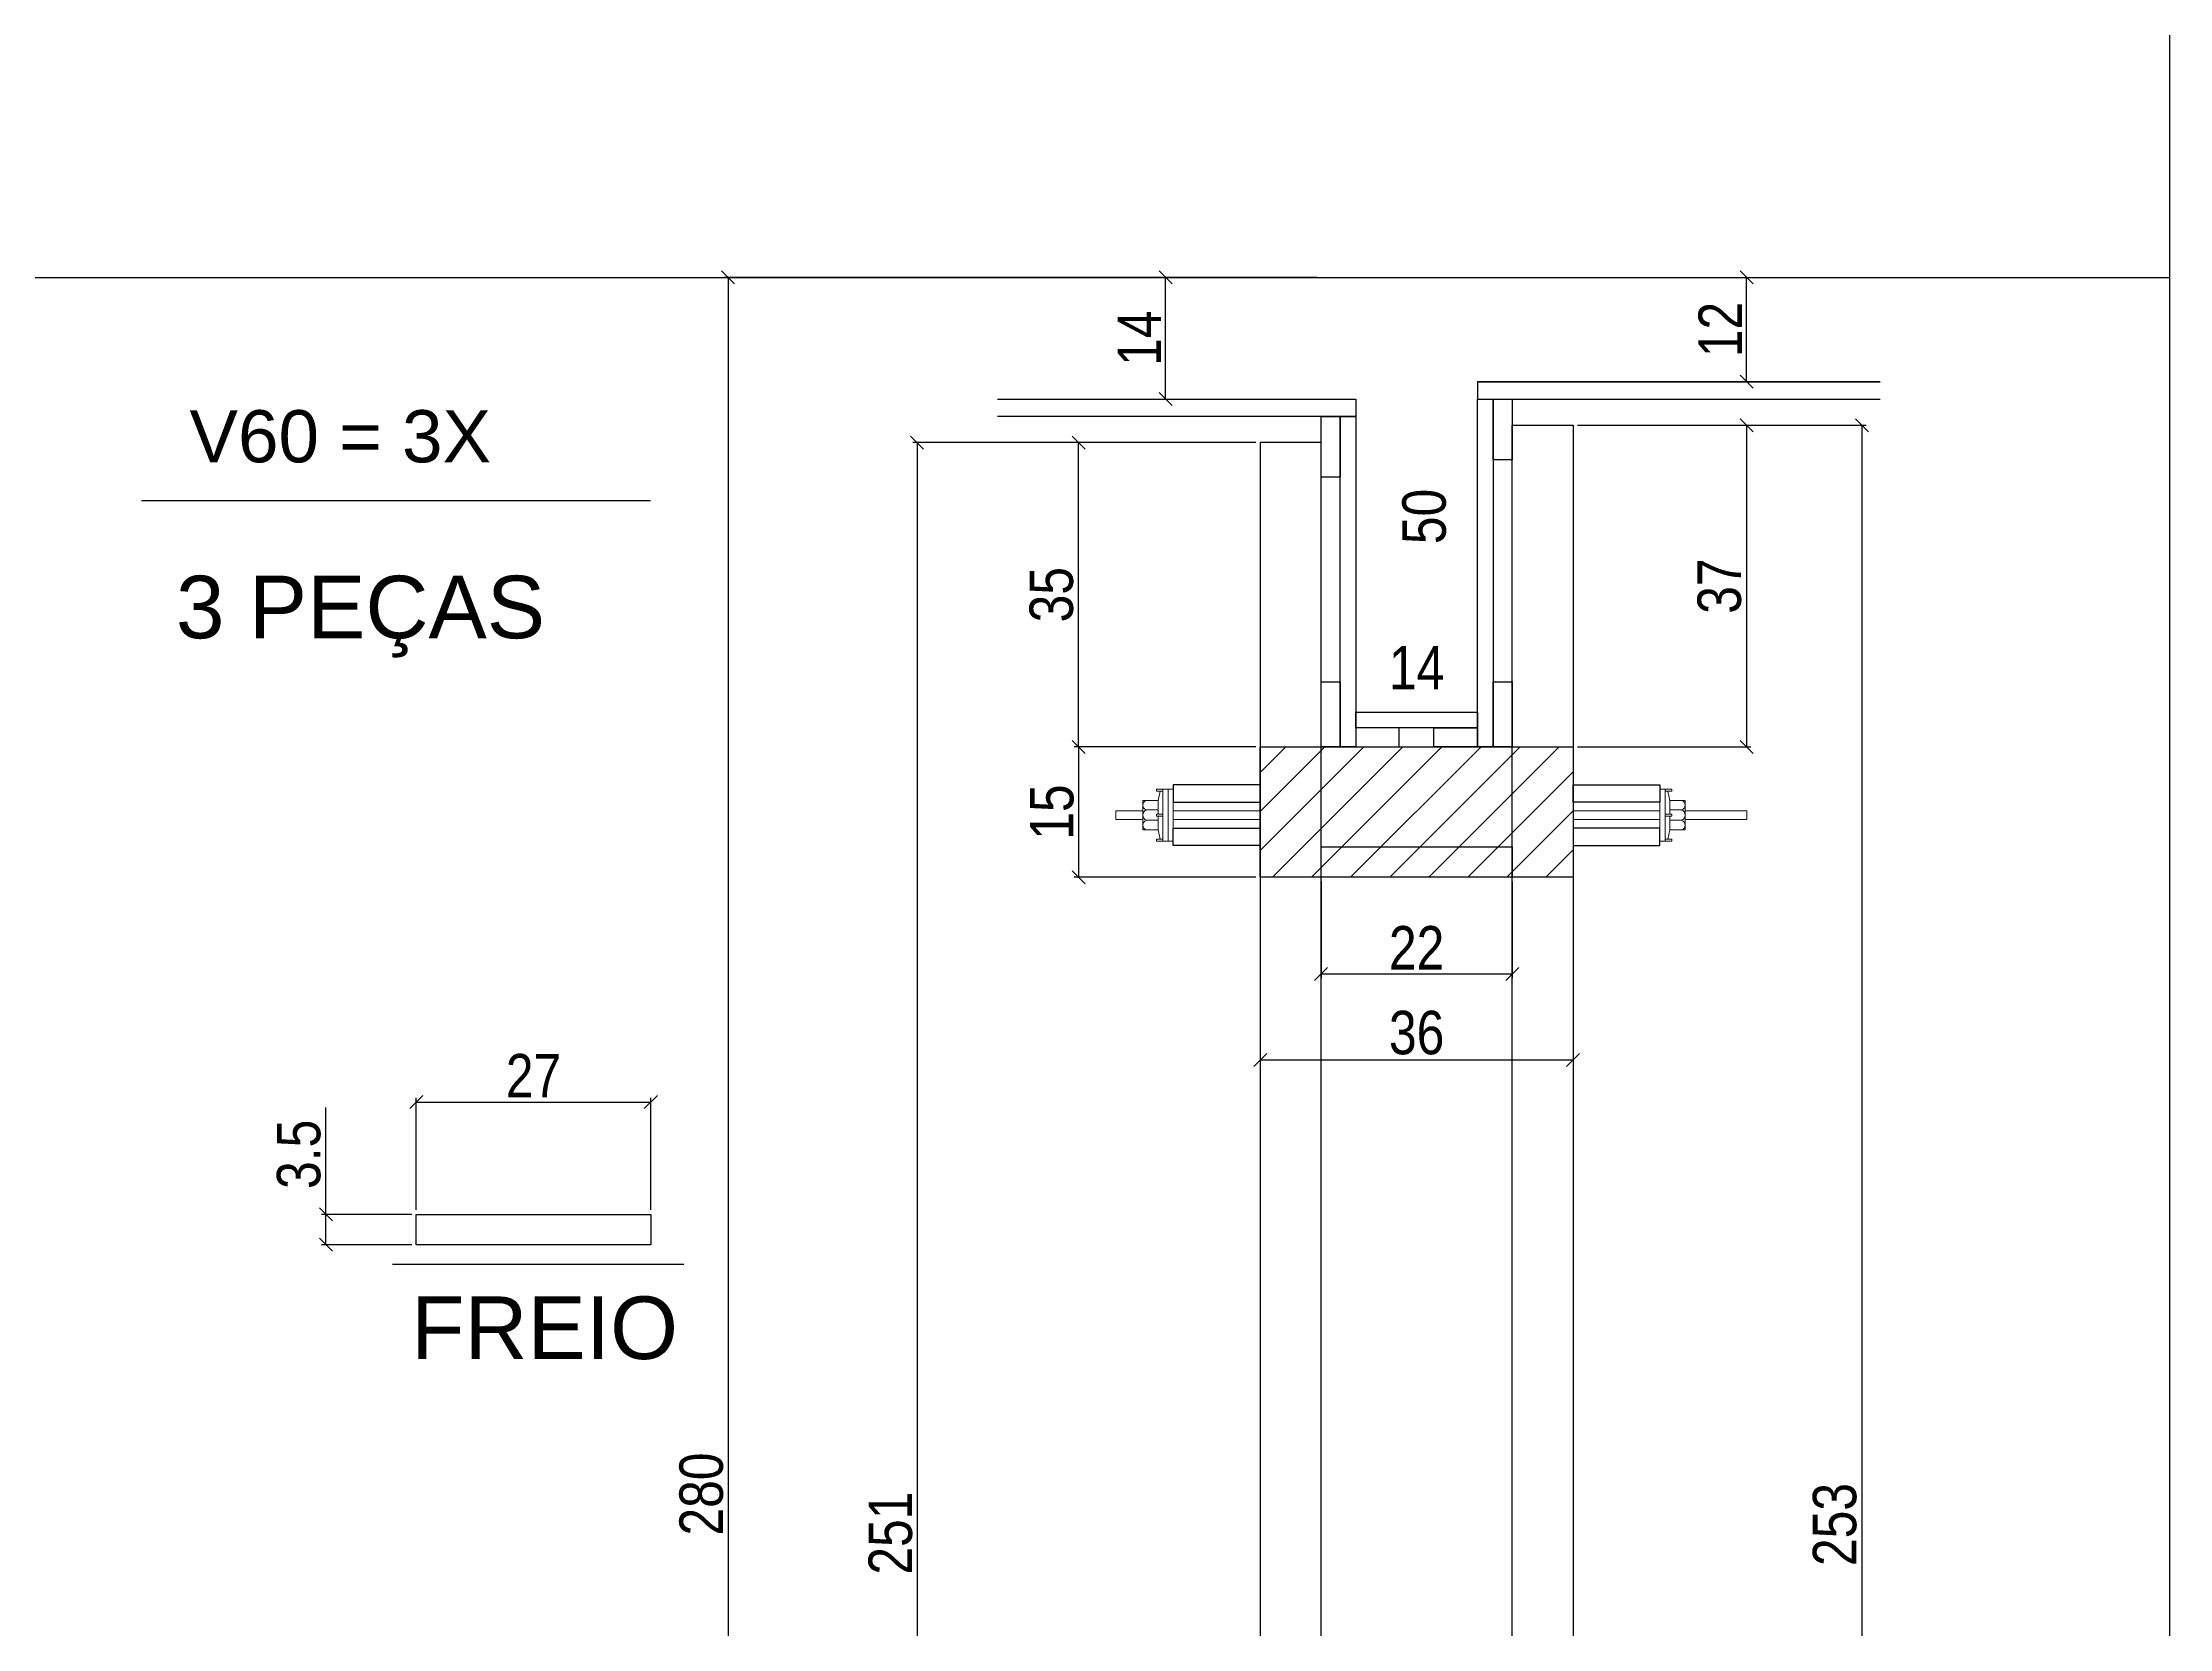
# Model space of a CAD drawing. Header units: millimetres. Extents: x 3247 to 10920, y 704 to 3817.
# Drawn here: x 3756.2 to 4245.7, y 1093.1 to 1458.1 of the extents above; entities that cross this region are included whole.
import ezdxf

# ---------------------------------------------------------------- set-up
doc = ezdxf.new("R2010")
doc.units = ezdxf.units.MM
for name, color, linetype in [('1', 1, 'Continuous'), ('COTA', 241, 'Continuous'), ('GARFOS OK', 3, 'Continuous'), ('Hachura', 253, 'Continuous'), ('Painéis', 200, 'Continuous'), ('Resinado', 41, 'Continuous'), ('SARR_3.5x7', 81, 'Continuous'), ('SARR_7x7', 40, 'Continuous'), ('TIRAS REESCORAMENTO', 252, 'Continuous'), ('VIGAS', 3, 'Continuous')]:
    doc.layers.add(name, color=color, linetype=linetype)
doc.layers.add('BARRA_ANCORAGEM', color=1, linetype='Continuous', lineweight=15)
doc.styles.add('COTA TECNICA 2X', font='techl___.ttf', dxfattribs={"height": 10})
doc.styles.add('R80-50', font='arial.ttf', dxfattribs={"height": 10})
doc.dimstyles.new('SECAO', dxfattribs={"dimscale": 0.333333, "dimtxt": 5, "dimasz": 9, "dimexe": 3, "dimexo": 3, "dimgap": 3, "dimtad": 1, "dimdec": 1, "dimlfac": 0.5, "dimzin": 12, "dimdsep": 46, "dimtxsty": 'COTA TECNICA 2X', "dimblk1": 'OBLIQUE', "dimblk2": 'OBLIQUE', "dimsah": 1, "dimcen": 0.9, "dimclrd": 4, "dimclre": 4, "dimclrt": 240, "dimadec": 1, "dimazin": 3, "dimtfac": 1, "dimtdec": 1, "dimtmove": 0, "dimatfit": 3, "dimfxl": 1, "dimtolj": 1, "dimtzin": 12, "dimarcsym": 0})

# ---------------------------------------------------------------- blocks, each defined once
blk = doc.blocks.new('_Oblique')
at = {"layer": '1', "color": 0, "lineweight": -2}
blk.add_line((-0.5, -0.5), (0.5, 0.5), dxfattribs=at)
blk = doc.blocks.new('*D501')
at = {"layer": 'COTA', "color": 4, "lineweight": -2, "transparency": 16777216}
for p, q in [((4035.48, 1366.03), (3956.52, 1366.03)), ((3957.52, 1366.03), (3957.52, 864.03)), ((4035.48, 864.03), (3956.52, 864.03))]:
    blk.add_line(p, q, dxfattribs=at)
at = {"layer": 'Defpoints', "color": 0, "transparency": 16777216}
for p in [(4036.48, 1366.03), (3957.52, 864.03), (4036.48, 864.03)]:
    blk.add_point(p, dxfattribs=at)
at = {"layer": 'COTA', "color": 4, "lineweight": -2, "transparency": 16777216, "xscale": 3, "yscale": 3, "zscale": 3}
for p, rotation in [((3957.52, 1366.03), 90), ((3957.52, 864.03), 270)]:
    blk.add_blockref('_Oblique', p, dxfattribs=dict(at, rotation=rotation))
at = {"layer": 'COTA', "color": 240, "transparency": 16777216, "insert": (3951.41, 1115.03), "char_height": 10, "attachment_point": 5, "rotation": 90, "style": 'COTA TECNICA 2X'}
blk.add_mtext('\\A1;251', dxfattribs=at)
blk = doc.blocks.new('*D507')
at = {"layer": 'COTA', "color": 4, "lineweight": -2, "transparency": 16777216}
for p, q in [((4109.48, 1370.01), (4149.41, 1370.01)), ((4148.41, 1370.01), (4148.41, 1295.98)), ((4109.48, 1295.98), (4149.41, 1295.98))]:
    blk.add_line(p, q, dxfattribs=at)
at = {"layer": 'Defpoints', "color": 0, "transparency": 16777216}
for p in [(4108.48, 1370.01), (4108.48, 1295.98), (4148.41, 1295.98)]:
    blk.add_point(p, dxfattribs=at)
at = {"layer": 'COTA', "color": 4, "lineweight": -2, "transparency": 16777216, "xscale": 3, "yscale": 3, "zscale": 3}
for p, rotation in [((4148.41, 1370.01), 90), ((4148.41, 1295.98), 270)]:
    blk.add_blockref('_Oblique', p, dxfattribs=dict(at, rotation=rotation))
at = {"layer": 'COTA', "color": 240, "transparency": 16777216, "insert": (4142.19, 1332.99), "char_height": 10, "attachment_point": 5, "rotation": 90, "style": 'COTA TECNICA 2X'}
blk.add_mtext('\\A1;37', dxfattribs=at)
blk = doc.blocks.new('*D508')
at = {"layer": 'COTA', "color": 4, "lineweight": -2, "transparency": 16777216}
for p, q in [((4049.48, 1404.03), (3913.02, 1404.03)), ((3914.02, 1404.03), (3914.02, 844.03)), ((4035.48, 844.03), (3913.02, 844.03))]:
    blk.add_line(p, q, dxfattribs=at)
at = {"layer": 'Defpoints', "color": 0, "transparency": 16777216}
for p in [(4050.48, 1404.03), (3914.02, 844.03), (4036.48, 844.03)]:
    blk.add_point(p, dxfattribs=at)
at = {"layer": 'COTA', "color": 4, "lineweight": -2, "transparency": 16777216, "xscale": 3, "yscale": 3, "zscale": 3}
for p, rotation in [((3914.02, 1404.03), 90), ((3914.02, 844.03), 270)]:
    blk.add_blockref('_Oblique', p, dxfattribs=dict(at, rotation=rotation))
at = {"layer": 'COTA', "color": 240, "transparency": 16777216, "insert": (3907.89, 1124.03), "char_height": 10, "attachment_point": 5, "rotation": 90, "style": 'COTA TECNICA 2X'}
blk.add_mtext('\\A1;280', dxfattribs=at)
blk = doc.blocks.new('*D510')
at = {"layer": 'Defpoints', "color": 0, "transparency": 16777216}
for p in [(4073.52, 1404.03), (4080.37, 1404.03), (4073.52, 1303.98)]:
    blk.add_point(p, dxfattribs=at)
at = {"layer": 'COTA', "color": 240, "transparency": 16777216, "insert": (4074.26, 1349.01), "char_height": 10, "attachment_point": 5, "rotation": 90, "style": 'COTA TECNICA 2X'}
blk.add_mtext('\\A1;50', dxfattribs=at)
blk = doc.blocks.new('*D511')
at = {"layer": 'Defpoints', "color": 0, "transparency": 16777216}
for p in [(4058.48, 1308.14), (4086.48, 1308.14), (4086.48, 1308.14)]:
    blk.add_point(p, dxfattribs=at)
at = {"layer": 'COTA', "color": 240, "transparency": 16777216, "insert": (4072.48, 1314.21), "char_height": 10, "attachment_point": 5, "style": 'COTA TECNICA 2X'}
blk.add_mtext('\\A1;14', dxfattribs=at)
blk = doc.blocks.new('*D513')
at = {"layer": 'COTA', "color": 4, "lineweight": -2, "transparency": 16777216}
for p, q in [((4136.08, 1404.03), (4149.41, 1404.03)), ((4148.41, 1380.03), (4148.41, 1404.03)), ((4136.08, 1380.03), (4149.41, 1380.03))]:
    blk.add_line(p, q, dxfattribs=at)
at = {"layer": 'Defpoints', "color": 0, "transparency": 16777216}
for p in [(4135.08, 1404.03), (4148.41, 1404.03), (4135.08, 1380.03)]:
    blk.add_point(p, dxfattribs=at)
at = {"layer": 'COTA', "color": 4, "lineweight": -2, "transparency": 16777216, "xscale": 3, "yscale": 3, "zscale": 3}
for p, rotation in [((4148.41, 1404.03), 90), ((4148.41, 1380.03), 270)]:
    blk.add_blockref('_Oblique', p, dxfattribs=dict(at, rotation=rotation))
at = {"layer": 'COTA', "color": 240, "transparency": 16777216, "insert": (4142.35, 1392.03), "char_height": 10, "attachment_point": 5, "rotation": 90, "style": 'COTA TECNICA 2X'}
blk.add_mtext('\\A1;12', dxfattribs=at)
blk = doc.blocks.new('*D514')
at = {"layer": 'COTA', "color": 4, "lineweight": -2, "transparency": 16777216}
for p, q in [((4110.48, 1370.01), (4175.95, 1370.01)), ((4174.95, 1370.01), (4174.95, 864.03)), ((4110.48, 864.03), (4175.95, 864.03))]:
    blk.add_line(p, q, dxfattribs=at)
at = {"layer": 'Defpoints', "color": 0, "transparency": 16777216}
for p in [(4109.48, 1370.01), (4109.48, 864.03), (4174.95, 864.03)]:
    blk.add_point(p, dxfattribs=at)
at = {"layer": 'COTA', "color": 4, "lineweight": -2, "transparency": 16777216, "xscale": 3, "yscale": 3, "zscale": 3}
for p, rotation in [((4174.95, 1370.01), 90), ((4174.95, 864.03), 270)]:
    blk.add_blockref('_Oblique', p, dxfattribs=dict(at, rotation=rotation))
at = {"layer": 'COTA', "color": 240, "transparency": 16777216, "insert": (4168.73, 1117.02), "char_height": 10, "attachment_point": 5, "rotation": 90, "style": 'COTA TECNICA 2X'}
blk.add_mtext('\\A1;253', dxfattribs=at)
blk = doc.blocks.new('*D516')
at = {"layer": 'COTA', "color": 4, "lineweight": -2, "transparency": 16777216}
for p, q in [((4014.71, 1376.03), (4014.71, 1404.03)), ((4015.71, 1404.03), (4015.71, 1404.03)), ((4015.71, 1376.03), (4015.71, 1376.03))]:
    blk.add_line(p, q, dxfattribs=at)
at = {"layer": 'Defpoints', "color": 0, "transparency": 16777216}
for p in [(4014.71, 1404.03), (4014.71, 1404.03), (4014.71, 1376.03)]:
    blk.add_point(p, dxfattribs=at)
at = {"layer": 'COTA', "color": 4, "lineweight": -2, "transparency": 16777216, "xscale": 3, "yscale": 3, "zscale": 3}
for p, rotation in [((4014.71, 1404.03), 90), ((4014.71, 1376.03), 270)]:
    blk.add_blockref('_Oblique', p, dxfattribs=dict(at, rotation=rotation))
at = {"layer": 'COTA', "color": 240, "transparency": 16777216, "insert": (4008.64, 1390.03), "char_height": 10, "attachment_point": 5, "rotation": 90, "style": 'COTA TECNICA 2X'}
blk.add_mtext('\\A1;14', dxfattribs=at)
blk = doc.blocks.new('A$C51C4441F')
at = {"layer": 'BARRA_ANCORAGEM'}
for p, q in [((-2.25, 3.4), (-1.79, 5.5)), ((-2.25, 3.4), (-5.81, 3.39)), ((-5.81, 3.39), (-5.81, -3.39)), ((-2.25, 1.2), (-5.02, 1.2)), ((-2.25, 3.4), (-2.25, 3.4)), ((-2.25, 3.4), (-2.25, 0.25)), ((-2.25, -3.4), (-5.81, -3.39)), ((-2.25, -1.2), (-5.02, -1.2)), ((-2.25, -0.25), (-2.25, -3.4)), ((-2.25, -3.4), (-1.79, -5.5))]:
    blk.add_line(p, q, dxfattribs=at)
for points in [[(-2.7, 6), (-1.2, 6), (-1.2, 5.5), (-2.7, 5.5)], [(-1.2, -6), (0, -6), (0, 6), (-1.2, 6)], [(-2.7, 0.25), (-1.2, 0.25), (-1.2, -0.25), (-2.7, -0.25)], [(-2.7, -6), (-1.2, -6), (-1.2, -5.5), (-2.7, -5.5)]]:
    blk.add_lwpolyline(points, close=True, dxfattribs=at)
for centre, radius, start, end in [((-4.66, 2.3), 1.15, 107.7845, 252.2718), ((-4.52, 0), 1.3, 112.648, 247.4083), ((-4.66, -2.3), 1.15, 107.7845, 252.2718)]:
    blk.add_arc(centre, radius, start, end, dxfattribs=at)
blk = doc.blocks.new('*D517')
at = {"layer": 'COTA', "color": 4, "lineweight": -2, "transparency": 16777216}
for p, q in [((3821.45, 1188.4), (3821.45, 1213.01)), ((3841.23, 1188.4), (3820.45, 1188.4)), ((3821.45, 1181.4), (3821.45, 1188.4)), ((3841.23, 1181.4), (3820.45, 1181.4))]:
    blk.add_line(p, q, dxfattribs=at)
at = {"layer": 'Defpoints', "color": 0, "transparency": 16777216}
for p in [(3821.45, 1188.4), (3842.23, 1188.4), (3842.23, 1181.4)]:
    blk.add_point(p, dxfattribs=at)
at = {"layer": 'COTA', "color": 4, "lineweight": -2, "transparency": 16777216, "xscale": 3, "yscale": 3, "zscale": 3}
for p, rotation in [((3821.45, 1188.4), 90), ((3821.45, 1181.4), 270)]:
    blk.add_blockref('_Oblique', p, dxfattribs=dict(at, rotation=rotation))
at = {"layer": 'COTA', "color": 240, "transparency": 16777216, "insert": (3815.23, 1202.21), "char_height": 10, "attachment_point": 5, "rotation": 90, "style": 'COTA TECNICA 2X'}
blk.add_mtext('\\A1;3.5', dxfattribs=at)
blk = doc.blocks.new('*D522')
at = {"layer": 'COTA', "color": 4, "lineweight": -2, "transparency": 16777216}
for p, q in [((3842.23, 1189.4), (3842.23, 1215.24)), ((3842.23, 1214.24), (3896.23, 1214.24)), ((3896.23, 1189.4), (3896.23, 1215.24))]:
    blk.add_line(p, q, dxfattribs=at)
at = {"layer": 'Defpoints', "color": 0, "transparency": 16777216}
for p in [(3896.23, 1214.24), (3842.23, 1188.4), (3896.23, 1188.4)]:
    blk.add_point(p, dxfattribs=at)
at = {"layer": 'COTA', "color": 4, "lineweight": -2, "transparency": 16777216, "xscale": 3, "yscale": 3, "zscale": 3, "rotation": 180}
blk.add_blockref('_Oblique', (3842.23, 1214.24), dxfattribs=at)
at = {"layer": 'COTA', "color": 4, "lineweight": -2, "transparency": 16777216, "xscale": 3, "yscale": 3, "zscale": 3}
blk.add_blockref('_Oblique', (3896.23, 1214.24), dxfattribs=at)
at = {"layer": 'COTA', "color": 240, "transparency": 16777216, "insert": (3869.23, 1220.31), "char_height": 10, "attachment_point": 5, "style": 'COTA TECNICA 2X'}
blk.add_mtext('\\A1;27', dxfattribs=at)
blk = doc.blocks.new('*D518')
at = {"layer": 'COTA', "color": 4, "lineweight": -2, "transparency": 16777216}
for p, q in [((4035.48, 1366.03), (3993.68, 1366.03)), ((3994.68, 1295.98), (3994.68, 1366.03)), ((4035.48, 1295.98), (3993.68, 1295.98))]:
    blk.add_line(p, q, dxfattribs=at)
at = {"layer": 'Defpoints', "color": 0, "transparency": 16777216}
for p in [(3994.68, 1366.03), (4036.48, 1366.03), (4036.48, 1295.98)]:
    blk.add_point(p, dxfattribs=at)
at = {"layer": 'COTA', "color": 4, "lineweight": -2, "transparency": 16777216, "xscale": 3, "yscale": 3, "zscale": 3}
for p, rotation in [((3994.68, 1366.03), 90), ((3994.68, 1295.98), 270)]:
    blk.add_blockref('_Oblique', p, dxfattribs=dict(at, rotation=rotation))
at = {"layer": 'COTA', "color": 240, "transparency": 16777216, "insert": (3988.46, 1331.01), "char_height": 10, "attachment_point": 5, "rotation": 90, "style": 'COTA TECNICA 2X'}
blk.add_mtext('\\A1;35', dxfattribs=at)
blk = doc.blocks.new('*D519')
at = {"layer": 'COTA', "color": 4, "lineweight": -2, "transparency": 16777216}
for p, q in [((4035.48, 1295.98), (3993.68, 1295.98)), ((3994.68, 1295.98), (3994.68, 1265.98)), ((4035.48, 1265.98), (3993.68, 1265.98))]:
    blk.add_line(p, q, dxfattribs=at)
at = {"layer": 'Defpoints', "color": 0, "transparency": 16777216}
for p in [(4036.48, 1295.98), (3994.68, 1265.98), (4036.48, 1265.98)]:
    blk.add_point(p, dxfattribs=at)
at = {"layer": 'COTA', "color": 4, "lineweight": -2, "transparency": 16777216, "xscale": 3, "yscale": 3, "zscale": 3}
for p, rotation in [((3994.68, 1295.98), 90), ((3994.68, 1265.98), 270)]:
    blk.add_blockref('_Oblique', p, dxfattribs=dict(at, rotation=rotation))
at = {"layer": 'COTA', "color": 240, "transparency": 16777216, "insert": (3988.57, 1280.98), "char_height": 10, "attachment_point": 5, "rotation": 90, "style": 'COTA TECNICA 2X'}
blk.add_mtext('\\A1;15', dxfattribs=at)
blk = doc.blocks.new('*D520')
at = {"layer": 'COTA', "color": 4, "lineweight": -2, "transparency": 16777216}
for p, q in [((4050.48, 1264.98), (4050.48, 1242.74)), ((4094.48, 1264.98), (4094.48, 1242.74)), ((4050.48, 1243.74), (4094.48, 1243.74))]:
    blk.add_line(p, q, dxfattribs=at)
at = {"layer": 'Defpoints', "color": 0, "transparency": 16777216}
for p in [(4050.48, 1265.98), (4094.48, 1265.98), (4094.48, 1243.74)]:
    blk.add_point(p, dxfattribs=at)
at = {"layer": 'COTA', "color": 4, "lineweight": -2, "transparency": 16777216, "xscale": 3, "yscale": 3, "zscale": 3, "rotation": 180}
blk.add_blockref('_Oblique', (4050.48, 1243.74), dxfattribs=at)
at = {"layer": 'COTA', "color": 4, "lineweight": -2, "transparency": 16777216, "xscale": 3, "yscale": 3, "zscale": 3}
blk.add_blockref('_Oblique', (4094.48, 1243.74), dxfattribs=at)
at = {"layer": 'COTA', "color": 240, "transparency": 16777216, "insert": (4072.48, 1249.74), "char_height": 10, "attachment_point": 5, "style": 'COTA TECNICA 2X'}
blk.add_mtext('\\A1;22', dxfattribs=at)
blk = doc.blocks.new('*D521')
at = {"layer": 'COTA', "color": 4, "lineweight": -2, "transparency": 16777216}
for p, q in [((4036.48, 1264.98), (4036.48, 1222.95)), ((4108.48, 1264.98), (4108.48, 1222.95)), ((4036.48, 1223.95), (4108.48, 1223.95))]:
    blk.add_line(p, q, dxfattribs=at)
at = {"layer": 'Defpoints', "color": 0, "transparency": 16777216}
for p in [(4036.48, 1265.98), (4108.48, 1265.98), (4108.48, 1223.95)]:
    blk.add_point(p, dxfattribs=at)
at = {"layer": 'COTA', "color": 4, "lineweight": -2, "transparency": 16777216, "xscale": 3, "yscale": 3, "zscale": 3, "rotation": 180}
blk.add_blockref('_Oblique', (4036.48, 1223.95), dxfattribs=at)
at = {"layer": 'COTA', "color": 4, "lineweight": -2, "transparency": 16777216, "xscale": 3, "yscale": 3, "zscale": 3}
blk.add_blockref('_Oblique', (4108.48, 1223.95), dxfattribs=at)
at = {"layer": 'COTA', "color": 240, "transparency": 16777216, "insert": (4072.48, 1230.17), "char_height": 10, "attachment_point": 5, "style": 'COTA TECNICA 2X'}
blk.add_mtext('\\A1;36', dxfattribs=at)

msp = doc.modelspace()

# ---------------------------------------------------------------- hatches: boundary and pattern name
at = {"layer": 'COTA'}
h = msp.add_hatch(dxfattribs=at)
h.set_pattern_fill('ANSI31', color=256, scale=2, style=0)
h.set_pattern_definition([(45, (-20588.472, -212001.087), (-4.49012806, 4.49012806), [])])
h.paths.add_polyline_path([(4036.48, 1295.98), (4036.48, 1265.98), (4108.48, 1265.98), (4108.48, 1295.98)])

# ---------------------------------------------------------------- linework, layer by layer
at = {"layer": 'BARRA_ANCORAGEM'}
for points in [[(4015.28, 1286.28), (4016.48, 1286.28), (4016.48, 1274.28), (4015.28, 1274.28)], [(4129.68, 1286.28), (4128.48, 1286.28), (4128.48, 1274.28), (4129.68, 1274.28)], [(4003.28, 1279.28), (4009.46, 1279.28), (4009.46, 1281.28), (4003.28, 1281.28)], [(4016.48, 1279.28), (4036.48, 1279.28), (4036.48, 1281.28), (4016.48, 1281.28)], [(4128.48, 1279.28), (4108.48, 1279.28), (4108.48, 1281.28), (4128.48, 1281.28)], [(4134.29, 1279.28), (4148.48, 1279.28), (4148.48, 1281.28), (4134.29, 1281.28)]]:
    msp.add_lwpolyline(points, close=True, dxfattribs=at)
at = {"layer": 'COTA', "color": 1}
msp.add_line((3246.75, 1404.03), (4245.74, 1404.03), dxfattribs=at)
at = {"layer": 'GARFOS OK', "color": 3}
msp.add_line((3903.83, 1176.87), (3836.81, 1176.87), dxfattribs=at)
at = {"layer": 'Hachura', "color": 7}
msp.add_line((3778.99, 1352.66), (3896.15, 1352.66), dxfattribs=at)
at = {"layer": 'Painéis'}
msp.add_lwpolyline([(4108.48, 1265.98), (4036.48, 1265.98), (4036.48, 1295.98), (4108.48, 1295.98)], close=True, dxfattribs=at)
at = {"layer": 'Resinado'}
msp.add_line((4086.48, 1380.03), (4179.14, 1380.03), dxfattribs=at)
at = {"layer": 'SARR_3.5x7', "linetype": 'Continuous'}
msp.add_lwpolyline([(3842.23, 1188.4), (3896.23, 1188.4), (3896.23, 1181.4), (3842.23, 1181.4)], close=True, dxfattribs=at)
at = {"layer": 'SARR_7x7', "linetype": 'Continuous'}
for points in [[(4036.48, 864.03), (4050.48, 864.03), (4050.48, 1366.03), (4036.48, 1366.03)], [(4108.48, 864.03), (4094.48, 864.03), (4094.48, 1370.01), (4108.48, 1370.01)], [(4050.48, 1272.98), (4094.48, 1272.98), (4094.48, 1265.98), (4050.48, 1265.98)]]:
    msp.add_lwpolyline(points, close=True, dxfattribs=at)
at = {"layer": 'TIRAS REESCORAMENTO', "linetype": 'ByBlock'}
for p, q in [((3976, 1404.03), (4179.62, 1404.03)), ((4086.48, 1376.03), (4179.14, 1376.03))]:
    msp.add_line(p, q, dxfattribs=at)
for points in [[(3976, 1376.03), (4058.48, 1376.03), (4058.48, 1372.03), (3976, 1372.03)], [(4179.14, 1380.03), (4086.48, 1380.03), (4086.48, 1376.03), (4179.14, 1376.03)], [(4090.08, 1295.98), (4086.48, 1295.98), (4086.48, 1376.03), (4090.08, 1376.03), (4090.08, 1295.98)], [(4058.48, 1295.98), (4054.88, 1295.98), (4054.88, 1372.03), (4058.48, 1372.03), (4058.48, 1295.98)]]:
    msp.add_lwpolyline(points, dxfattribs=at)
for points in [[(4090.08, 1376.03), (4094.48, 1376.03), (4094.48, 1362.03), (4090.08, 1362.03)], [(4050.48, 1372.03), (4054.88, 1372.03), (4054.88, 1358.03), (4050.48, 1358.03)], [(4050.48, 1310.98), (4054.88, 1310.98), (4054.88, 1295.98), (4050.48, 1295.98)], [(4090.08, 1310.98), (4094.48, 1310.98), (4094.48, 1295.98), (4090.08, 1295.98)], [(4086.48, 1300.38), (4058.48, 1300.38), (4058.48, 1303.98), (4086.48, 1303.98)], [(4068.48, 1295.98), (4068.48, 1300.38), (4058.48, 1300.38), (4058.48, 1295.98)], [(4076.44, 1295.98), (4076.44, 1300.38), (4086.48, 1300.38), (4086.48, 1295.98)], [(4016.48, 1283.28), (4036.48, 1283.28), (4036.48, 1287.28), (4016.48, 1287.28)], [(4128.48, 1283.28), (4108.48, 1283.28), (4108.48, 1287.28), (4128.48, 1287.28)], [(4016.48, 1277.28), (4036.48, 1277.28), (4036.48, 1273.28), (4016.48, 1273.28)], [(4128.48, 1277.28), (4108.48, 1277.28), (4108.48, 1273.28), (4128.48, 1273.28)]]:
    msp.add_lwpolyline(points, close=True, dxfattribs=at)
at = {"layer": 'VIGAS'}
msp.add_lwpolyline([(4245.74, 703.68), (3746.25, 703.68), (3746.25, 1472.11), (4245.74, 1472.11)], close=True, dxfattribs=at)

# ---------------------------------------------------------------- block references
at = {"layer": 'BARRA_ANCORAGEM', "xscale": -1, "rotation": 180}
msp.add_blockref('A$C51C4441F', (4015.28, 1280.28), dxfattribs=at)
at = {"layer": 'BARRA_ANCORAGEM', "xscale": -1}
msp.add_blockref('A$C51C4441F', (4128.48, 1280.28), dxfattribs=at)

# ---------------------------------------------------------------- texts
at = {"layer": 'VIGAS', "color": 7, "style": 'R80-50'}
msp.add_text('V60 = 3X', height=12, dxfattribs=at).set_placement((3790.04, 1361.47))
at = {"layer": 'VIGAS', "color": 7, "char_height": 14.4, "attachment_point": 1, "style": 'R80-50'}
for s, insert in [('3 PEÇAS', (3786.93, 1335.37)), ('FREIO', (3841.04, 1169.5))]:
    msp.add_mtext_dynamic_manual_height_columns(s, width=162.221, gutter_width=50, heights=[0], dxfattribs=dict(at, insert=insert))

# ---------------------------------------------------------------- dimensions: what is measured, and where the dimension line sits
at = {"layer": 'COTA', "color": 3}
for base, p1, p2, picture, middle in [((3914.02, 844.03), (4050.48, 1404.03), (4036.48, 844.03), '*D508', (3907.89, 1124.03)), ((4014.71, 1404.03), (4014.71, 1376.03), (4014.71, 1404.03), '*D516', (4008.64, 1390.03)), ((4148.41, 1404.03), (4135.08, 1380.03), (4135.08, 1404.03), '*D513', (4142.35, 1392.03)), ((4148.41, 1295.98), (4108.48, 1370.01), (4108.48, 1295.98), '*D507', (4142.19, 1332.99)), ((4174.95, 864.03), (4109.48, 1370.01), (4109.48, 864.03), '*D514', (4168.73, 1117.02)), ((3957.52, 864.03), (4036.48, 1366.03), (4036.48, 864.03), '*D501', (3951.41, 1115.03)), ((3994.68, 1366.03), (4036.48, 1295.98), (4036.48, 1366.03), '*D518', (3988.46, 1331.01)), ((3994.68, 1265.98), (4036.48, 1295.98), (4036.48, 1265.98), '*D519', (3988.57, 1280.98)), ((3821.45, 1188.4), (3842.23, 1181.4), (3842.23, 1188.4), '*D517', (3815.23, 1202.21))]:
    dim = msp.add_linear_dim(base=base, p1=p1, p2=p2, angle=90, dimstyle='SECAO', dxfattribs=at)
    dim.commit()
    dim.dimension.update_dxf_attribs({"geometry": picture, "text_midpoint": middle})
dim = msp.add_linear_dim(base=(4080.37, 1404.03), p1=(4073.52, 1303.98), p2=(4073.52, 1404.03), angle=90, dimstyle='SECAO', override={"dimse1": 1, "dimse2": 1, "dimsd1": 1, "dimsd2": 1}, dxfattribs=at)
dim.commit()
dim.dimension.update_dxf_attribs({"geometry": '*D510', "text_midpoint": (4080.37, 1349.01), "dimtype": 160})
dim = msp.add_linear_dim(base=(4086.48, 1308.14), p1=(4058.48, 1308.14), p2=(4086.48, 1308.14), dimstyle='SECAO', override={"dimse1": 1, "dimse2": 1, "dimsd1": 1, "dimsd2": 1}, dxfattribs=at)
dim.commit()
dim.dimension.update_dxf_attribs({"geometry": '*D511', "text_midpoint": (4072.48, 1314.21)})
for base, p1, p2, picture, middle in [((4108.48, 1223.95), (4036.48, 1265.98), (4108.48, 1265.98), '*D521', (4072.48, 1230.17)), ((4094.48, 1243.74), (4050.48, 1265.98), (4094.48, 1265.98), '*D520', (4072.48, 1249.74)), ((3896.23, 1214.24), (3842.23, 1188.4), (3896.23, 1188.4), '*D522', (3869.23, 1220.31))]:
    dim = msp.add_linear_dim(base=base, p1=p1, p2=p2, dimstyle='SECAO', dxfattribs=at)
    dim.commit()
    dim.dimension.update_dxf_attribs({"geometry": picture, "text_midpoint": middle})

doc.saveas('drawing.dxf')
